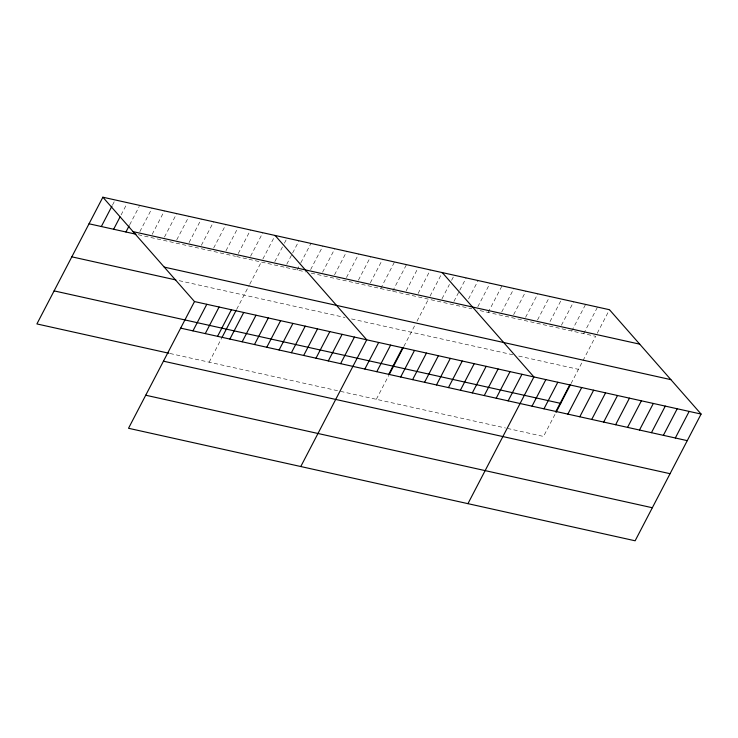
<?xml version="1.0" encoding="UTF-8"?>
<svg xmlns="http://www.w3.org/2000/svg" width="738" height="738" viewBox="0 0 738 738"><rect width="100%" height="100%" fill="white"/><g stroke="black" fill="none" stroke-linecap="round" stroke-linejoin="round"><path stroke-width="0.55" stroke-dasharray="3.69 2.77" d="M112.508 205.053L114.639 200.967M121.087 214.942L126.945 203.697M129.667 224.832L139.242 206.428M139.842 231.649L152.083 208.144M152.148 234.38L164.38 210.874M164.454 237.11L176.686 213.605M176.751 239.85L188.993 216.335M189.057 242.581L201.299 219.066M201.363 245.311L213.596 221.806M213.66 248.042L225.902 224.536M225.966 250.772L238.208 227.267M238.273 253.512L250.505 229.998M250.569 256.243L262.811 232.728M209.149 362.183L221.658 338.152M236.695 309.277L249.287 285.071M249.813 284.075L261.28 262.036M262.876 258.973L275.117 235.468M274.822 261.621L283.862 244.25M284.398 243.226L287.054 238.116M286.759 264.278L292.082 254.056M292.617 253.033L299.001 240.763M297.1 269.997L300.301 263.863M300.827 262.839L310.938 243.42M310.643 269.582L322.884 246.068M322.58 272.23L334.821 248.724M334.526 274.887L346.768 251.372M346.463 277.534L358.705 254.029M358.41 280.191L370.651 256.676M370.347 282.839L382.588 259.333M380.697 288.558L394.526 261.981M392.634 291.215L406.472 264.638M406.177 290.8L418.409 267.285M418.114 293.447L430.355 269.942M376.325 399.313L388.843 375.282M403.87 346.408L414.904 325.209M416.988 321.196L428.464 299.167M430.06 296.104L442.293 272.59M441.997 298.752L449.451 284.444M451.573 280.357L454.239 275.246M453.944 301.408L459.257 291.187M459.792 290.163L466.176 277.894M468.547 298.945L478.123 280.551M477.827 306.713L490.06 283.198M488.169 312.432L502.006 285.855M501.711 312.017L513.943 288.503M513.648 314.665L525.89 291.159M525.585 317.322L537.827 293.807M537.532 319.969L549.773 296.464M550.004 321.602L561.71 299.111M561.415 325.274L573.657 301.768M571.756 330.993L585.594 304.416M583.703 333.641L597.531 307.073M554.976 414.415L543.509 436.444L507.689 428.483M571.055 383.529L595.64 336.297L477.311 310.015M597.236 333.225L609.477 309.72M138.246 234.712L235.551 256.326M236.677 256.575L247.857 259.056M248.974 259.306L285.163 267.341M286.252 267.58L305.79 271.925M311.215 273.134L471.886 308.816M179.205 280.68L345.033 317.506M351.546 318.954L513.307 354.877M518.731 356.085L578.435 369.341M169.998 353.493L338.336 390.872M340.504 391.361L505.512 428.003"/><path stroke-width="1.11" d="M102.868 197.212L194.491 301.556L128.523 428.28L635.132 540.788L701.1 414.064L609.477 309.72L102.868 197.212L36.9 323.936L168.882 353.244M101.337 226.52L111.982 206.077M113.643 229.25L120.026 216.981M125.94 231.981L129.132 225.846M192.959 330.864L206.797 304.287M205.265 333.594L219.094 307.017M217.562 336.325L231.4 309.757M222.184 337.146L236.197 310.218M229.869 339.065L243.706 312.488M242.175 341.795L256.003 315.218M254.481 344.526L268.309 317.949M266.778 347.257L280.615 320.679M279.084 349.987L292.921 323.419M291.39 352.727L305.218 326.15M303.687 355.458L317.524 328.88M315.993 358.188L329.831 331.611M328.299 360.919L342.128 334.342M340.596 363.649L354.434 337.081M300.772 466.536L366.74 339.812L275.117 235.468M364.849 369.037L378.677 342.46M376.786 371.694L390.623 345.116M388.732 374.341L402.561 347.764M389.36 374.277L403.382 347.349M400.669 376.998L414.507 350.421M412.607 379.646L426.444 353.068M424.553 382.302L438.39 355.725M436.49 384.95L450.328 358.373M448.436 387.607L462.274 361.03M460.374 390.254L474.211 363.677M472.32 392.902L486.157 366.334M484.257 395.559L498.095 368.982M496.204 398.206L510.032 371.638M508.141 400.863L521.978 374.286M467.947 503.657L533.915 376.943L442.293 272.59M532.024 406.168L545.862 379.59M543.971 408.815L557.799 382.247M555.908 411.472L569.745 384.895M556.018 412.404L570.557 384.48M567.854 414.119L581.682 387.551M579.791 416.776L593.629 390.199M591.738 419.424L605.566 392.847M603.675 422.081L617.512 395.503M615.621 424.728L629.449 398.151M627.558 427.385L641.396 400.808M639.495 430.033L653.333 403.455M651.442 432.689L665.279 406.112M663.379 435.337L677.216 408.76M675.325 437.994L689.163 411.417M133.108 231.649L639.717 344.157M89.03 223.789L136.013 234.223M164.251 267.119L670.86 379.636M71.826 256.833L175.847 279.933M194.491 301.556L701.1 414.064M54.105 290.883L560.714 403.391M180.653 328.133L687.263 440.641M163.449 361.177L670.058 473.695M145.727 395.227L652.337 507.744"/></g></svg>
